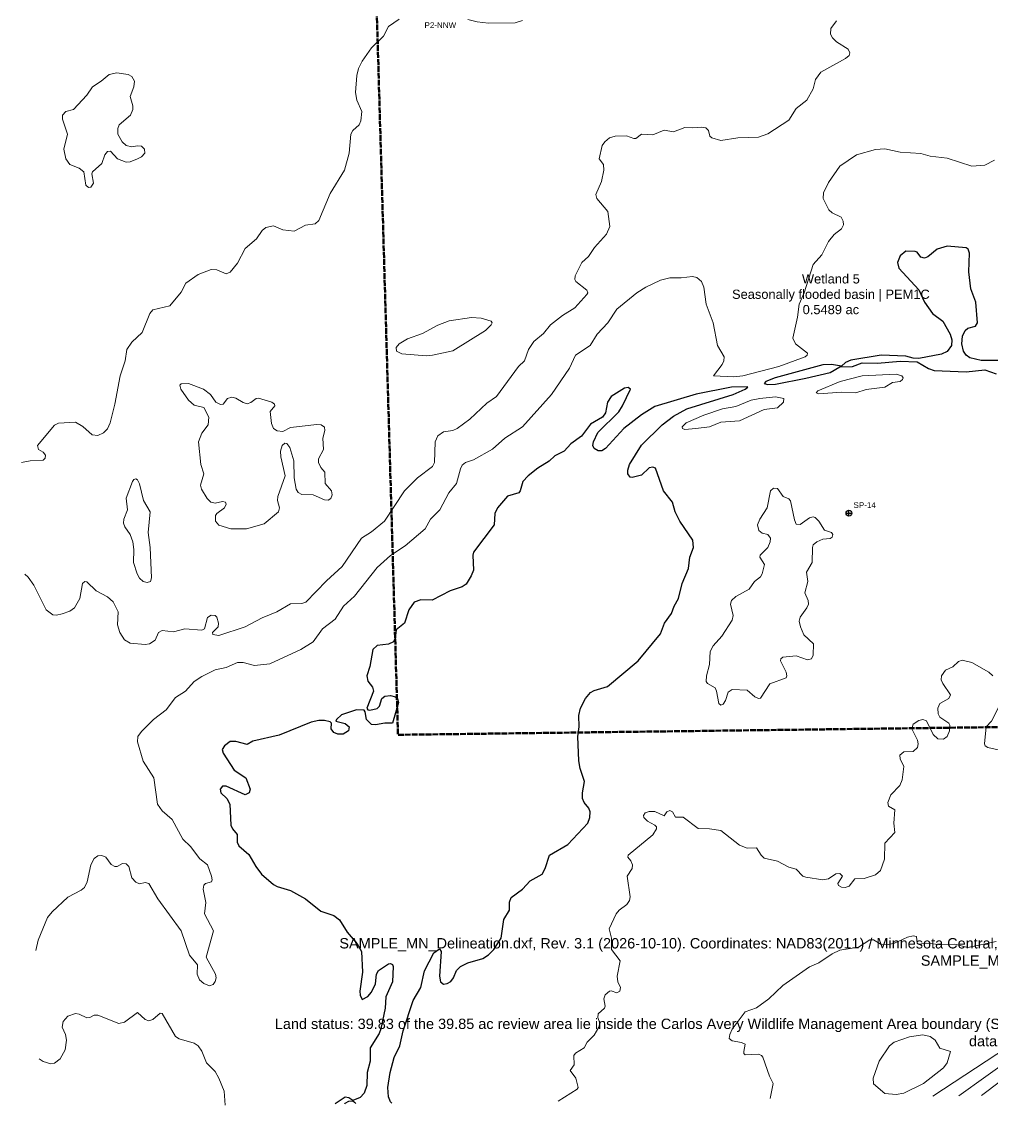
# Model space of a CAD drawing. Extents: x 2962410 to 2964430, y 489634 to 491632.
# Drawn here: x 2962449 to 2963293, y 489634 to 490576 of the extents above; entities that cross this region are included whole.
import ezdxf
from ezdxf.enums import TextEntityAlignment as Align

# ---------------------------------------------------------------- set-up
doc = ezdxf.new("R2010")
doc.units = 21
doc.header["$LTSCALE"] = 10
doc.header["$MEASUREMENT"] = 0
doc.linetypes.add('DASHED', pattern=[0.6, 0.5, -0.1])
for name, color, linetype, lineweight in [('ANNO-LABELS', 7, 'CONTINUOUS', 18), ('ANNO-POINT-LABELS', 7, 'CONTINUOUS', 13), ('ANNO-SAMPLE', 1, 'CONTINUOUS', 35), ('TOPO-CONTOUR-MAJOR', 34, 'CONTINUOUS', 30), ('TOPO-CONTOUR-MINOR', 36, 'CONTINUOUS', 13), ('WETL-REVIEW-AREA', 1, 'DASHED', 50), ('WETL-SAMPLE-POINT', 7, 'CONTINUOUS', 25)]:
    doc.layers.add(name, color=color, linetype=linetype, lineweight=lineweight)
doc.styles.add('LABEL', font='arial.ttf')

# ---------------------------------------------------------------- blocks, each defined once
blk = doc.blocks.new('DP_UPLAND')
at = {"color": 0, "lineweight": -2}
for p, q in [((-2.5, 0), (2.5, 0)), ((0, -2.5), (0, 2.5))]:
    blk.add_line(p, q, dxfattribs=at)
blk.add_circle((0, 0), 2.5, dxfattribs=at)

msp = doc.modelspace()

# ---------------------------------------------------------------- linework, layer by layer
at = {"layer": 'TOPO-CONTOUR-MAJOR', "elevation": 890}
for points in [[(2963320.74, 490281.49), (2963283.01, 490281.47), (2963273.17, 490283.76), (2963269.95, 490286.12), (2963267.65, 490289.4), (2963266.05, 490295.96), (2963266.89, 490302.52), (2963269.06, 490307.45), (2963271.53, 490309.49), (2963278.09, 490311.31), (2963279.7, 490314.01), (2963278.32, 490332.05), (2963273.99, 490343.53), (2963272.17, 490358.29), (2963272.86, 490374.7), (2963271.63, 490377.98), (2963269.89, 490379.12), (2963253.49, 490380.84), (2963244.64, 490377.98), (2963236.67, 490371.41), (2963233.81, 490370.25), (2963230.53, 490371.19), (2963227.25, 490375.41), (2963225.61, 490376.16), (2963217.4, 490376.3), (2963212.48, 490372.23), (2963210.32, 490366.49), (2963211.34, 490361.57), (2963228.89, 490342.88), (2963233.81, 490332.09), (2963240.62, 490322.21), (2963249.68, 490315.65), (2963256.03, 490304.16), (2963257.53, 490299.24), (2963257.16, 490294.32), (2963253.49, 490289.14), (2963248.57, 490286.86), (2963228.89, 490283.01), (2963223.97, 490283.29), (2963217.4, 490285.11), (2963196.08, 490285.98), (2963169.84, 490281.64), (2963165.2, 490279.56), (2963161.64, 490276.44), (2963152.82, 490277.92), (2963145.23, 490277.51), (2963103.99, 490266.44), (2963095.88, 490263.16), (2963094.33, 490261.52), (2963097.67, 490260.44), (2963104.23, 490260.69), (2963130.47, 490265.89), (2963151.79, 490270.91), (2963160, 490275.84), (2963171.23, 490276.28), (2963179.68, 490279.31), (2963192.8, 490279.05), (2963212.48, 490280.77), (2963227.25, 490280.1), (2963237.09, 490274.27), (2963242.01, 490272.81), (2963269.89, 490271.59), (2963286.29, 490273.29), (2963296.14, 490269.91)], [(2962770.74, 489636.02), (2962769.62, 489637.32), (2962767.95, 489641.51), (2962767.33, 489649.71), (2962769.37, 489662.83), (2962772.9, 489675.61), (2962777.64, 489685.79), (2962780.76, 489698.92), (2962789.22, 489725.16), (2962796.11, 489736.64), (2962799.14, 489750.96), (2962807.34, 489766.63), (2962812.27, 489770.08), (2962813.73, 489767.81), (2962812.29, 489746.48), (2962813.09, 489741.56), (2962815.55, 489739.51), (2962818.83, 489740), (2962822.11, 489741.84), (2962824.43, 489744.84), (2962827.04, 489751.4), (2962830.31, 489754.91), (2962836.87, 489758.1), (2962849.99, 489761.77), (2962854.91, 489764.83), (2962859.29, 489769.45), (2962865.72, 489779.29), (2962868.08, 489795.69), (2962873.06, 489803.89), (2962872.95, 489810.72), (2962874.59, 489814.68), (2962884.44, 489821.89), (2962891, 489829.25), (2962901.38, 489835.06), (2962904.12, 489839.95), (2962907.94, 489851.46), (2962923.8, 489860.82), (2962941.22, 489879.34), (2962943, 489884.26), (2962943.22, 489889.18), (2962942.1, 489892.46), (2962937.97, 489897.39), (2962936.53, 489900.67), (2962936.36, 489905.59), (2962938.22, 489915.43), (2962934.52, 489926.91), (2962933.41, 489933.47), (2962932.38, 489954.79), (2962933.61, 489962.99), (2962933.38, 489972.84), (2962934.83, 489979.4), (2962938.99, 489987.6), (2962943.48, 489992.89), (2962946.76, 489994.7), (2962958.25, 489998.12), (2962984.8, 490020.4), (2963004.17, 490043.89), (2963007.77, 490053.21), (2963013.7, 490061.41), (2963016.15, 490067.97), (2963020.01, 490074.53), (2963023.18, 490087.65), (2963028.49, 490100.77), (2963029.75, 490110.62), (2963032.94, 490118.82), (2963032.3, 490125.38), (2963021.07, 490141.78), (2963016.9, 490149.98), (2963014.77, 490158.18), (2963006.91, 490168.02), (2962999.86, 490187.71), (2962997.61, 490188.67), (2962994.33, 490188.01), (2962987.77, 490181.83), (2962979.57, 490179.57), (2962977.93, 490179.91), (2962975.94, 490182.79), (2962975.74, 490186.07), (2962977.28, 490190.99), (2962987.77, 490207.88), (2963005.78, 490225.43), (2963015.66, 490232.96), (2963027.14, 490239.45), (2963067.45, 490251.68), (2963077.84, 490256.6), (2963080.29, 490258.24), (2963079.62, 490258.55), (2963065.85, 490258.24), (2963035.34, 490252.09), (2962999.25, 490241.52), (2962987.77, 490234.08), (2962972.41, 490222.15), (2962956.61, 490204.82), (2962953.33, 490202.99), (2962950.05, 490202.91), (2962946.76, 490204.85), (2962945.4, 490207.39), (2962945.97, 490210.67), (2962949.9, 490218.87), (2962968.09, 490236.85), (2962971.37, 490241.84), (2962978.11, 490256.6), (2962976.29, 490257.82), (2962973.01, 490257.42), (2962961.49, 490250.04), (2962958.25, 490245.26), (2962956.61, 490235.85), (2962953.91, 490231.99), (2962943.48, 490226.1), (2962935.67, 490215.59), (2962926.47, 490209.03), (2962920.52, 490202.45), (2962912.32, 490198.44), (2962907.4, 490193.88), (2962897.56, 490187.85), (2962889.17, 490181.15), (2962884.67, 490176.23), (2962882.41, 490168.02), (2962881.16, 490166.48), (2962871.31, 490163.35), (2962862.57, 490153.26), (2962860.34, 490148.34), (2962859.83, 490138.47), (2962841.79, 490114.74), (2962841.16, 490112.26), (2962841.65, 490099.13), (2962839.83, 490094.21), (2962835.23, 490087.07), (2962831.95, 490084.67), (2962821.59, 490081.09), (2962805.7, 490072.97), (2962795.86, 490073.28), (2962790.19, 490071.25), (2962785.67, 490064.69), (2962781.83, 490053.21), (2962774.54, 490047.4), (2962773.57, 490040.09), (2962772.11, 490036.81), (2962767.98, 490034.77), (2962758.14, 490033.76), (2962754.2, 490030.24), (2962751.73, 490015.48), (2962749.01, 490007.28), (2962749.94, 490002.87), (2962753.97, 489997.44), (2962754.76, 489994.16), (2962749.02, 489979.4), (2962749.94, 489977.91), (2962751.58, 489977.62), (2962758.14, 489979.05), (2962760.11, 489981.04), (2962762, 489987.6), (2962764.7, 489989.67), (2962769.62, 489990.4), (2962773.93, 489989.24), (2962775.74, 489987.6), (2962776.57, 489984.32), (2962771.26, 489966.23), (2962764.7, 489966.32), (2962756.5, 489964.66), (2962753.22, 489965.2), (2962748.72, 489969.56), (2962747.62, 489976.12), (2962746.66, 489977.39), (2962740.09, 489977.71), (2962726.97, 489973.39), (2962722.54, 489969.56), (2962722.11, 489967.92), (2962730.25, 489966), (2962733.55, 489962.99), (2962733.06, 489959.71), (2962728.61, 489956.61), (2962723.69, 489956.65), (2962720.36, 489958.07), (2962718.06, 489961.35), (2962718.29, 489966.28), (2962717.13, 489967.32), (2962712.21, 489968.67), (2962707.29, 489968.52), (2962700.73, 489967.05), (2962672.84, 489955.85), (2962649.88, 489950.71), (2962644.96, 489947.74), (2962635.12, 489950.42), (2962630.2, 489950.29), (2962625.21, 489946.59), (2962623.41, 489943.31), (2962624.11, 489940.03), (2962633.81, 489925.27), (2962643.99, 489918.71), (2962647.73, 489908.87), (2962646.63, 489905.59), (2962643.32, 489903.87), (2962626.92, 489911.52), (2962623.64, 489911.49), (2962621.71, 489908.87), (2962622.24, 489905.59), (2962627.48, 489900.67), (2962629.93, 489895.74), (2962630.8, 489877.7), (2962632.22, 489874.42), (2962636.26, 489869.5), (2962636.21, 489862.94), (2962637.66, 489859.66), (2962646.6, 489852.12), (2962652.43, 489841.62), (2962657.4, 489835.06), (2962667.92, 489825.98), (2962671.2, 489824.18), (2962682.69, 489820.84), (2962695.81, 489813.46), (2962708.93, 489802.91), (2962720.41, 489799.24), (2962725.33, 489795.38), (2962731.89, 489784.66), (2962740.75, 489774.37), (2962744.36, 489767.81), (2962745.37, 489749.76), (2962743.04, 489733.36), (2962743.38, 489729.77), (2962745.02, 489726.02), (2962749.94, 489728.69), (2962753.22, 489732.55), (2962756.5, 489739.72), (2962757.4, 489748.12), (2962759.26, 489751.4), (2962767.98, 489757.06), (2962769.62, 489757.47), (2962771.26, 489756.66), (2962771.9, 489754.68), (2962771.24, 489741.56), (2962765.67, 489728.44), (2962765.1, 489718.6), (2962761.31, 489700.56), (2962759.78, 489696.55), (2962752.08, 489684.15), (2962751.88, 489672.67), (2962749.43, 489662.83), (2962748.95, 489651.35), (2962746.86, 489644.79), (2962743.38, 489641.04), (2962736.81, 489638.3), (2962733.53, 489640.64), (2962730.25, 489641.14), (2962721.52, 489635.39)], [(2962729.78, 489635.5), (2962730.25, 489636.01), (2962733.53, 489637.78), (2962736.81, 489638.2), (2962738.45, 489636.82), (2962739.56, 489635.62)]]:
    msp.add_lwpolyline(points, dxfattribs=at)
at = {"layer": 'TOPO-CONTOUR-MINOR'}
for points, elevation in [([(2962449.04, 490192.79), (2962456.33, 490194.3), (2962467.81, 490194.89), (2962469.45, 490196.37), (2962469.82, 490199.19), (2962467.81, 490201.64), (2962463.69, 490204.11), (2962462.84, 490207.39), (2962477.66, 490225.08), (2962480.94, 490226.87), (2962495.7, 490227.76), (2962502.26, 490224.07), (2962510.46, 490216.66), (2962515.38, 490216.16), (2962520.3, 490218.42), (2962523.58, 490222.01), (2962525.85, 490227.07), (2962530.13, 490243.48), (2962534.78, 490268.08), (2962538.97, 490281.2), (2962540.47, 490291.04), (2962544.91, 490297.41), (2962553.77, 490305.81), (2962560.54, 490322.21), (2962562.91, 490325.49), (2962577.71, 490328.93), (2962587.55, 490340.8), (2962591.69, 490348.45), (2962602.31, 490356.17), (2962613.8, 490360.5), (2962618.72, 490360.11), (2962626.92, 490356.55), (2962630.2, 490358.06), (2962636.76, 490366.03), (2962643.32, 490378.73), (2962653.16, 490387.03), (2962658.03, 490394.38), (2962661.36, 490397.07), (2962667.92, 490398.25), (2962676.13, 490394.96), (2962685.97, 490393.7), (2962695.81, 490398.86), (2962704.01, 490400.21), (2962707.29, 490403.11), (2962717.13, 490426.51), (2962729.72, 490446.87), (2962733.74, 490461.63), (2962735.21, 490478.03), (2962736.88, 490481.31), (2962742.47, 490486.23), (2962743.83, 490489.51), (2962744.76, 490497.71), (2962740.23, 490507.55), (2962739.14, 490514.12), (2962740.24, 490528.88), (2962741.73, 490535.08), (2962745.02, 490541.4), (2962753.22, 490553.11), (2962763.53, 490563.32), (2962767.86, 490571.52), (2962777.08, 490578.08)], 894), ([(2963157.21, 490576.44), (2963152.22, 490569.88), (2963151.96, 490564.96), (2963153.81, 490561.68), (2963157.21, 490558.4), (2963167.35, 490551.84), (2963168.79, 490548.56), (2963168.2, 490546.37), (2963165.16, 490543.64), (2963143.59, 490531.9), (2963139.07, 490525.6), (2963137.06, 490517.4), (2963131.52, 490507.55), (2963122.27, 490500.43), (2963115.71, 490490.12), (2963097.67, 490478.34), (2963089.47, 490475.3), (2963071.42, 490474.83), (2963056.66, 490472.44), (2963048.78, 490474.75), (2963047.05, 490476.39), (2963046.12, 490481.31), (2963043.54, 490483.44), (2963040.26, 490484.21), (2963032.06, 490483.43), (2963025.5, 490483.96), (2963015.66, 490480.18), (2963007.45, 490481.46), (2962997.61, 490477.54), (2962987.77, 490478.05), (2962982.85, 490474.39), (2962981.21, 490474.2), (2962974.65, 490476.67), (2962964.81, 490476.36), (2962960.06, 490474.75), (2962955.76, 490471.47), (2962953.45, 490468.19), (2962950.83, 490456.71), (2962954.76, 490451.79), (2962954.92, 490446.87), (2962952.92, 490437.02), (2962948.08, 490425.54), (2962948.98, 490422.26), (2962958.57, 490410.78), (2962960.11, 490397.66), (2962957.41, 490391.1), (2962947.04, 490379.62), (2962941.84, 490371.72), (2962935.8, 490366.49), (2962930.13, 490355.01), (2962929.71, 490351.73), (2962930.63, 490350.09), (2962940.2, 490342.54), (2962940.98, 490340.25), (2962940.39, 490338.61), (2962929.68, 490327.13), (2962919.14, 490320.57), (2962908.63, 490312.37), (2962902.48, 490304.79), (2962894.28, 490297.87), (2962889.6, 490291.04), (2962886.11, 490281.2), (2962880.85, 490276.28), (2962861.69, 490250.04), (2962853.27, 490244.17), (2962838.51, 490230.45), (2962827.62, 490222.15), (2962823.75, 490220.45), (2962815.55, 490219.28), (2962810.62, 490215.97), (2962808.49, 490210.67), (2962807.83, 490192.63), (2962806.03, 490189.35), (2962793.15, 490179.51), (2962781.65, 490168.02), (2962764.33, 490141.78), (2962753.22, 490132.44), (2962744.39, 490127.02), (2962727.7, 490102.42), (2962713.85, 490089.78), (2962695.89, 490071.25), (2962692.53, 490070.09), (2962682.69, 490069.91), (2962670.72, 490063.05), (2962658.08, 490057.71), (2962643.4, 490049.93), (2962620.36, 490042.29), (2962615.23, 490043.37), (2962614.83, 490045.01), (2962619.84, 490049.93), (2962620.26, 490053.21), (2962618.72, 490058.28), (2962617.08, 490059.66), (2962613.8, 490060.06), (2962610.52, 490058.01), (2962607.92, 490048.29), (2962605.59, 490047.16), (2962590.83, 490048.33), (2962580.99, 490045.69), (2962571.15, 490046.67), (2962567.88, 490045.01), (2962564.95, 490038.45), (2962560.13, 490035.17), (2962556.39, 490034.54), (2962543.27, 490035.64), (2962538.34, 490038.52), (2962534.31, 490045.01), (2962532.38, 490051.57), (2962532.78, 490063.05), (2962528.5, 490071.79), (2962523.58, 490076.13), (2962513.81, 490081.09), (2962505.54, 490089.17), (2962503.9, 490089.26), (2962501.89, 490087.65), (2962499.57, 490074.53), (2962494.82, 490066.33), (2962490.78, 490063.67), (2962484.22, 490061.25), (2962479.3, 490060.17), (2962476.02, 490060.46), (2962470.45, 490064.69), (2962459.61, 490086.13), (2962454.69, 490093.02), (2962451.89, 490095.76)], 894), ([(2962836.87, 490577.81), (2962845.07, 490575.69), (2962854.91, 490574.52), (2962877.87, 490574.86), (2962884.44, 490576.81)], 894), ([(2963294.5, 490455.38), (2963286.29, 490451.05), (2963274.81, 490450.12), (2963253.49, 490457.19), (2963238.73, 490458.95), (2963230.53, 490461.31), (2963212.48, 490462.45), (2963199.36, 490465.2), (2963191.16, 490464.64), (2963174.76, 490460.12), (2963160, 490450.31), (2963150.15, 490436.07), (2963145.95, 490427.18), (2963145.77, 490422.26), (2963150.49, 490412.42), (2963153.44, 490409.69), (2963161.28, 490405.86), (2963163.13, 490402.58), (2963163.24, 490399.3), (2963161.64, 490395.83), (2963155.08, 490390.72), (2963150.15, 490384.79), (2963144.51, 490373.05), (2963137.03, 490364.68), (2963129.12, 490340.25), (2963124.81, 490330.41), (2963123.25, 490318.93), (2963119.17, 490300.88), (2963121.66, 490295.96), (2963132.02, 490287.76), (2963131.87, 490286.12), (2963129.99, 490284.48), (2963107.16, 490276.28), (2963075.79, 490268.08), (2963068.14, 490267.24), (2963050.29, 490268.08), (2963057.89, 490277.92), (2963059.37, 490281.2), (2963059.5, 490284.48), (2963053.75, 490294.32), (2963049.95, 490314.01), (2963044.07, 490330.41), (2963041.96, 490345.17), (2963039.78, 490350.09), (2963035.79, 490353.37), (2963032.06, 490354.35), (2963022.22, 490353.08), (2963012.37, 490353.11), (2963004.17, 490351.26), (2962991.4, 490345.17), (2962983.71, 490340.25), (2962966.45, 490326.05), (2962958.5, 490314.01), (2962949.36, 490304.16), (2962943.01, 490294.32), (2962930.27, 490286.12), (2962925.09, 490274.64), (2962909.43, 490251.68), (2962884.44, 490223.82), (2962869, 490213.95), (2962858.19, 490204.23), (2962841.79, 490195.16), (2962834.77, 490192.63), (2962831.95, 490190.37), (2962830.31, 490187.36), (2962826.88, 490174.59), (2962820.31, 490166.38), (2962812.51, 490151.62), (2962804.26, 490143.42), (2962799.65, 490135.22), (2962782.36, 490120.46), (2962769.62, 490111.82), (2962758.14, 490101.59), (2962738.45, 490076.69), (2962728.83, 490067.97), (2962721.43, 490056.49), (2962710.57, 490048.16), (2962702.37, 490036.89), (2962691.82, 490030.24), (2962664.64, 490017.65), (2962651.52, 490016.42), (2962641.68, 490019), (2962636.76, 490018.91), (2962626.92, 490014.73), (2962617.08, 490012.55), (2962605.59, 490006.81), (2962599.03, 490002.5), (2962591.55, 489994.16), (2962582.63, 489988.54), (2962574.73, 489977.76), (2962563.51, 489969.56), (2962553.11, 489959.04), (2962549.94, 489954.79), (2962549.69, 489949.87), (2962554.75, 489933.29), (2962563.96, 489918.71), (2962567.17, 489895.74), (2962571.15, 489890.12), (2962579.84, 489882.62), (2962589.19, 489865.33), (2962595.75, 489859.09), (2962603.95, 489848.44), (2962610.51, 489843.26), (2962614.06, 489833.42), (2962614.72, 489830.14), (2962614.15, 489828.5), (2962608.73, 489826.85), (2962607.24, 489825.34), (2962606.8, 489821.93), (2962609.24, 489810.45), (2962608.09, 489800.61), (2962615.79, 489785.85), (2962609.37, 489762.89), (2962617.48, 489748.12), (2962617.98, 489744.84), (2962617.08, 489741.76), (2962615.44, 489739.27), (2962612.16, 489737.93), (2962607.24, 489740.02), (2962603.73, 489743.2), (2962601.69, 489748.12), (2962601.85, 489756.32), (2962594.95, 489764.53), (2962587.56, 489785.85), (2962567.27, 489813.73), (2962559.67, 489827), (2962556.39, 489827.84), (2962551.47, 489826.55), (2962548.19, 489827.97), (2962544.87, 489831.78), (2962542.07, 489841.62), (2962539.99, 489844.08), (2962536.7, 489844.16), (2962532.13, 489841.62), (2962530.14, 489841.56), (2962526.86, 489843.47), (2962522.29, 489849.82), (2962518.66, 489851.15), (2962515.38, 489851), (2962512.1, 489848.76), (2962509.14, 489843.26), (2962506, 489828.5), (2962503.52, 489823.57), (2962500.62, 489821.16), (2962489.14, 489815.13), (2962475.49, 489802.25), (2962471.54, 489797.33), (2962463.41, 489777.65), (2962461.49, 489768.59)], 892), ([(2962915.38, 489637.87), (2962931.98, 489648.07), (2962932.84, 489649.71), (2962930.79, 489657.91), (2962925.89, 489664.47), (2962929.35, 489669.39), (2962928.99, 489677.59), (2962930.36, 489679.36), (2962937.83, 489684.15), (2962940.55, 489689.07), (2962946.76, 489695.05), (2962950.67, 489702.2), (2962951.49, 489705.48), (2962949.93, 489710.4), (2962950.05, 489713.57), (2962955.68, 489718.6), (2962956.16, 489720.24), (2962954.91, 489726.8), (2962956.18, 489730.08), (2962959.89, 489733.35), (2962961.53, 489733.61), (2962966.45, 489731.86), (2962968.85, 489733.36), (2962969.4, 489736.64), (2962967.28, 489741.56), (2962966.73, 489746.48), (2962969.29, 489759.6), (2962961.65, 489769.45), (2962961.68, 489779.29), (2962959.77, 489787.49), (2962965.64, 489800.61), (2962968.49, 489803.89), (2962975.12, 489808.81), (2962977.47, 489812.09), (2962977.87, 489815.37), (2962975.43, 489833.42), (2962979.57, 489839.81), (2962979.97, 489843.26), (2962978.6, 489846.54), (2962975.76, 489849.82), (2962976.03, 489851.46), (2962997.61, 489869.18), (2963000.94, 489874.42), (2963000.89, 489876.06), (2962999.4, 489877.7), (2962993.1, 489880.98), (2962989.79, 489884.26), (2962989.5, 489885.9), (2962991.05, 489888.18), (2962994.33, 489889.45), (2962999.25, 489889.35), (2963007.45, 489885.57), (2963009.72, 489889.18), (2963012.37, 489890.48), (2963014.68, 489889.18), (2963017.3, 489884.66), (2963023.86, 489884.49), (2963036.98, 489874.69), (2963046.82, 489874.51), (2963056.66, 489873.09), (2963073.06, 489860.15), (2963079.62, 489857.55), (2963087.83, 489857.83), (2963091.63, 489851.46), (2963094.39, 489848.85), (2963105.87, 489846.38), (2963115.71, 489841.14), (2963122.27, 489839.35), (2963128.11, 489833.42), (2963130.47, 489832.37), (2963145.23, 489830.02), (2963150.15, 489831.09), (2963156.72, 489835.32), (2963160, 489835.52), (2963162.41, 489833.42), (2963158.35, 489826.85), (2963159.08, 489825.21), (2963161.64, 489823.81), (2963164.92, 489823.5), (2963168.2, 489824.71), (2963173.12, 489830.86), (2963181.32, 489831.17), (2963191.16, 489834.34), (2963195.5, 489838.34), (2963198.84, 489848.18), (2963199.36, 489861.95), (2963207.9, 489871.14), (2963207.08, 489879.34), (2963208.06, 489890.82), (2963202.32, 489894.1), (2963201.81, 489897.39), (2963204.34, 489903.95), (2963212.15, 489912.15), (2963214.25, 489917.07), (2963215.86, 489928.55), (2963212.68, 489935.11), (2963212.42, 489938.39), (2963215.76, 489941.25), (2963223.97, 489941.55), (2963227.59, 489944.95), (2963228.33, 489948.23), (2963227.67, 489951.51), (2963222.63, 489961.35), (2963223.97, 489965.23), (2963228.89, 489968.62), (2963232.17, 489969.48), (2963235.45, 489968.4), (2963241.35, 489956.43), (2963245.29, 489952.76), (2963250.21, 489952.21), (2963253.5, 489954.79), (2963255.34, 489959.71), (2963255.77, 489964.63), (2963254.75, 489966.28), (2963246.93, 489971.55), (2963245.56, 489974.48), (2963245.24, 489979.4), (2963246.93, 489983.38), (2963254.97, 489987.6), (2963256.42, 489990.88), (2963249.65, 490000.72), (2963248.35, 490004), (2963248.37, 490007.28), (2963251.85, 490012.16), (2963258.41, 490015.07), (2963263.33, 490019.87), (2963266.61, 490020.87), (2963274.81, 490019.05), (2963289.58, 490010.47), (2963293.11, 490007.28)], 892), ([(2963298.6, 489981.04), (2963291.92, 489967.92), (2963287.42, 489962.99), (2963285.96, 489948.23), (2963286.5, 489946.59), (2963288.66, 489944.95), (2963310.9, 489940.23)], 892), ([(2963099.59, 489640.23), (2963102.31, 489652.99), (2963098.88, 489659.55), (2963093.33, 489675.95), (2963092.05, 489677.59), (2963089.47, 489678.63), (2963077.98, 489678.12), (2963076.68, 489679.23), (2963076.6, 489680.87), (2963077.88, 489687.43), (2963074.7, 489688.84), (2963066.5, 489690.12), (2963064.09, 489692.36), (2963064.43, 489695.64), (2963066.5, 489700.39), (2963077.98, 489715.45), (2963087.83, 489718.79), (2963098.49, 489726.8), (2963110.61, 489738.28), (2963133.75, 489754.6), (2963141.95, 489758.04), (2963153.44, 489765.78), (2963160, 489768.98), (2963176.4, 489771.69), (2963186.24, 489777.83), (2963189.52, 489777.86), (2963196.08, 489773.99), (2963201, 489773.59), (2963207.56, 489774.96), (2963219.04, 489780.19), (2963223.97, 489781.43), (2963226.87, 489780.93), (2963227.25, 489774.82), (2963228.89, 489774.09), (2963235.45, 489775.14), (2963248.57, 489773.64), (2963260.05, 489774.25), (2963271.53, 489771.31), (2963296.14, 489776.47)], 894), ([(2963263.67, 489642.33), (2963333.86, 489692.77), (2963360.21, 489710.4), (2963387.99, 489731.15), (2963406.04, 489743.2), (2963437.2, 489767.65), (2963445.34, 489772.73), (2963451.96, 489779.47), (2963449.58, 489779.29), (2963443.25, 489776.01), (2963429, 489766.76), (2963419.15, 489758.98), (2963399.54, 489748.12), (2963371.59, 489727.83), (2963350.26, 489716.31), (2963342.06, 489709.79), (2963321.81, 489697.28), (2963305.98, 489684.76), (2963240.99, 489642.04)], 894), ([(2962464.25, 489674.47), (2962467.81, 489672.19), (2962474.38, 489670.35), (2962477.66, 489670.94), (2962482.58, 489674.68), (2962486.84, 489682.51), (2962488.09, 489690.71), (2962487.09, 489695.64), (2962484.11, 489702.2), (2962484.98, 489707.12), (2962489.14, 489711.58), (2962495.7, 489713.85), (2962498.98, 489713.38), (2962505.54, 489710.07), (2962508.41, 489710.4), (2962512.1, 489712.39), (2962515.38, 489712.54), (2962533.42, 489705.19), (2962538.34, 489706.43), (2962549.83, 489714.86), (2962556.39, 489708.77), (2962559.67, 489707.55), (2962562.95, 489708.69), (2962569.51, 489714.19), (2962571.15, 489714.1), (2962582.63, 489693.88), (2962585.91, 489691.81), (2962599.03, 489688.04), (2962602.31, 489685.9), (2962605.59, 489681.23), (2962609.8, 489671.03), (2962617.08, 489663.68), (2962620.48, 489657.91), (2962624.91, 489646.43), (2962625.98, 489634.17)], 892), ([(2963283.25, 489642.58), (2963334.08, 489680.87)], 896)]:
    msp.add_lwpolyline(points, dxfattribs=dict(at, elevation=elevation))
for points, elevation in [([(2962509.12, 490432.1), (2962507.18, 490431.73), (2962504.91, 490433.74), (2962503.19, 490445.23), (2962499.05, 490448.51), (2962490.87, 490451.79), (2962487.39, 490456.71), (2962485.67, 490464.91), (2962488.99, 490478.03), (2962484.43, 490491.15), (2962484.65, 490494.43), (2962487.5, 490497.79), (2962494.06, 490499.53), (2962505.54, 490511.93), (2962510.48, 490519.04), (2962518.25, 490523.96), (2962525.22, 490529.92), (2962531.78, 490531.19), (2962541.63, 490529.84), (2962544.91, 490528.12), (2962546.99, 490523.96), (2962546.62, 490519.04), (2962543.34, 490510.84), (2962545.7, 490502.63), (2962545.7, 490499.35), (2962543.64, 490494.43), (2962533.92, 490486.23), (2962532.69, 490482.95), (2962532.73, 490478.03), (2962536.33, 490471.47), (2962539.73, 490468.19), (2962544.91, 490466.98), (2962549.83, 490467.99), (2962553.11, 490467.62), (2962555.72, 490464.91), (2962556.05, 490461.63), (2962553.17, 490458.35), (2962549.83, 490456.57), (2962543.27, 490453.87), (2962539.99, 490453.6), (2962532.26, 490456.71), (2962526.21, 490463.27), (2962523.58, 490463.06), (2962521.3, 490459.99), (2962518.66, 490452.54), (2962510.67, 490445.23), (2962510.14, 490443.59), (2962511.52, 490435.38)], 894), ([(2962806.09, 490286.12), (2962800.78, 490285.3), (2962779.46, 490287.03), (2962774.93, 490289.4), (2962774.47, 490292.68), (2962777.18, 490295.96), (2962784.38, 490300.26), (2962797.5, 490304.95), (2962810.62, 490312.18), (2962820.47, 490315.86), (2962840.15, 490318.73), (2962848.35, 490318.02), (2962857.23, 490315.65), (2962858.05, 490314.01), (2962857.11, 490312.37), (2962852.19, 490307.45), (2962823.75, 490289.67)], 896), ([(2962644.52, 490135.22), (2962630.84, 490135.22), (2962620.36, 490138.29), (2962617.41, 490141.78), (2962617.51, 490146.7), (2962618.72, 490148.48), (2962625.46, 490153.26), (2962626.84, 490156.54), (2962626.32, 490158.18), (2962623.64, 490158.76), (2962617.08, 490157.4), (2962613.5, 490158.18), (2962610.17, 490161.46), (2962605.25, 490169.67), (2962604.45, 490172.95), (2962607.29, 490182.79), (2962604.83, 490190.99), (2962602.6, 490210.67), (2962605.59, 490218.32), (2962611.08, 490225.43), (2962611.63, 490231.99), (2962607.24, 490240.47), (2962599.03, 490242.57), (2962594.13, 490246.76), (2962587.28, 490256.6), (2962586.5, 490259.88), (2962587.55, 490261.07), (2962594.11, 490261.31), (2962607.02, 490256.6), (2962613.29, 490251.68), (2962617.69, 490245.12), (2962622, 490243.05), (2962624.22, 490243.48), (2962627.96, 490248.4), (2962631.84, 490249.49), (2962635.12, 490248.75), (2962641.68, 490244.78), (2962644.96, 490243.84), (2962648.24, 490244.87), (2962652.81, 490248.4), (2962654.8, 490248.67), (2962666.43, 490245.12), (2962668.7, 490243.48), (2962669.03, 490241.84), (2962665.12, 490236.91), (2962666.28, 490226.54), (2962667.92, 490222.19), (2962671.2, 490220.23), (2962676.13, 490219.62), (2962682.69, 490223.15), (2962705.65, 490225.62), (2962709.42, 490225.43), (2962712.21, 490223.47), (2962712.49, 490220.51), (2962710.86, 490213.95), (2962711.31, 490204.11), (2962707.12, 490195.91), (2962706.89, 490192.63), (2962708.93, 490188.52), (2962712.41, 490184.43), (2962712.91, 490174.59), (2962718.47, 490168.02), (2962719.02, 490164.74), (2962717.86, 490161.46), (2962715.49, 490160.12), (2962712.21, 490160.36), (2962702.37, 490164.66), (2962692.53, 490164.94), (2962689.25, 490166.67), (2962687.48, 490169.67), (2962685.87, 490179.51), (2962685.73, 490194.27), (2962682.14, 490205.75), (2962679.41, 490209.22), (2962677.77, 490209.67), (2962675.4, 490207.39), (2962673.93, 490202.47), (2962674.22, 490197.55), (2962678.1, 490181.15), (2962671.67, 490163.1), (2962671.41, 490159.82), (2962673.04, 490153.26), (2962672.41, 490149.98), (2962659.72, 490139.46)], 896), ([(2963173.91, 490253.32), (2963161.64, 490253.98), (2963141.95, 490252.5), (2963139.53, 490253.32), (2963141, 490254.96), (2963160.32, 490263.16), (2963179.68, 490267.92), (2963209.2, 490269.59), (2963214.12, 490268.14), (2963215.14, 490266.44), (2963214.65, 490264.8), (2963212.52, 490263.16), (2963205.92, 490262.16), (2963199.36, 490258.3), (2963182.96, 490256.28)], 892), ([(2963035, 490222.15), (2963025.5, 490221.3), (2963023.31, 490222.15), (2963023.19, 490223.79), (2963026.65, 490227.07), (2963041.9, 490233.95), (2963058.3, 490239.4), (2963069.78, 490241.44), (2963083.03, 490246.76), (2963090.51, 490248.4), (2963104.23, 490249.66), (2963111.37, 490248.4), (2963111.21, 490245.12), (2963105.87, 490240.21), (2963094.39, 490238.89), (2963073.06, 490228.9), (2963056.66, 490227.79), (2963046.82, 490223.66)], 892), ([(2962561.02, 490089.29), (2962558.03, 490088.44), (2962554.75, 490089.21), (2962551.47, 490092.09), (2962549.35, 490095.85), (2962546.37, 490105.7), (2962546.56, 490117.18), (2962545.61, 490123.74), (2962543.42, 490130.3), (2962538.59, 490136.86), (2962537.56, 490140.14), (2962537.82, 490143.42), (2962540.89, 490151.62), (2962539.99, 490161.85), (2962545.48, 490176.23), (2962546.55, 490177.96), (2962548.19, 490178.52), (2962549.83, 490177.63), (2962551.47, 490174.21), (2962554.92, 490159.82), (2962560.69, 490149.98), (2962558.94, 490131.94), (2962560.86, 490118.82), (2962561.81, 490092.57)], 896), ([(2963058.69, 489982.68), (2963056.66, 489981.79), (2963055.02, 489983.19), (2963053.08, 489994.16), (2963051.74, 489996.97), (2963045.18, 490000.67), (2963043.91, 490002.36), (2963044.12, 490007.28), (2963046.84, 490017.12), (2963047.39, 490028.6), (2963050.02, 490033.53), (2963057.63, 490041.73), (2963066.5, 490055.74), (2963067.3, 490059.77), (2963065.24, 490069.61), (2963066.03, 490072.89), (2963069.78, 490076.26), (2963081.23, 490082.73), (2963086, 490089.29), (2963091.11, 490093.49), (2963092.75, 490095.99), (2963094.6, 490104.06), (2963090.55, 490110.62), (2963090.85, 490112.26), (2963097.67, 490118.87), (2963099.71, 490123.74), (2963099.77, 490127.02), (2963097.67, 490130.17), (2963092.75, 490131.42), (2963089.65, 490133.58), (2963088.64, 490138.5), (2963090.51, 490143.42), (2963096.97, 490153.26), (2963099.85, 490168.02), (2963102.59, 490170.49), (2963105.87, 490170.19), (2963110.75, 490163.1), (2963115.71, 490161.3), (2963117.35, 490159.5), (2963120.63, 490142.89), (2963122.27, 490139.26), (2963125.55, 490138.97), (2963133.75, 490144.53), (2963137.03, 490145.45), (2963138.67, 490145), (2963141.95, 490141.82), (2963146.87, 490133.92), (2963152.95, 490131.94), (2963154.11, 490130.3), (2963153.44, 490127.76), (2963151.79, 490126.61), (2963145.23, 490126.13), (2963140.14, 490123.74), (2963137.03, 490121.08), (2963136.27, 490118.82), (2963136.22, 490105.7), (2963131.3, 490097.49), (2963132.41, 490089.29), (2963129.65, 490079.45), (2963132.71, 490072.89), (2963132.97, 490069.61), (2963131.59, 490066.33), (2963125.55, 490058.28), (2963124.91, 490054.85), (2963125.91, 490049.93), (2963128.83, 490043.11), (2963137.19, 490035.17), (2963136.93, 490025.32), (2963135.39, 490022.17), (2963132.11, 490021.2), (2963122.27, 490024.62), (2963110.74, 490023.68), (2963108.89, 490022.04), (2963108.53, 490020.4), (2963113.63, 490010.56), (2963114.17, 490007.28), (2963113.37, 490005.64), (2963099.31, 490000.31), (2963091.11, 489987.99), (2963089.47, 489987.69), (2963086.19, 489989.15), (2963079.62, 489994.98), (2963066.5, 489995.46), (2963063.22, 489993.2), (2963060.83, 489985.96)], 892), ([(2963215.73, 489644.79), (2963209.2, 489643.62), (2963199.36, 489644.36), (2963189.52, 489652.9), (2963188.99, 489657.91), (2963194.24, 489672.67), (2963203.19, 489685.79), (2963207.25, 489689.07), (2963220.69, 489693.74), (2963232.17, 489695.43), (2963238.7, 489694), (2963242.89, 489690.71), (2963246.93, 489683.8), (2963256.21, 489680.87), (2963253.57, 489671.03), (2963250.21, 489666.63), (2963232.94, 489652.99)], 896)]:
    msp.add_lwpolyline(points, close=True, dxfattribs=dict(at, elevation=elevation))
at = {"layer": 'WETL-REVIEW-AREA'}
msp.add_lwpolyline([(2964068.73, 491272.08), (2962737.6, 491268.97), (2962776.13, 489956.12), (2964102.85, 489973.11)], close=True, dxfattribs=at)

# ---------------------------------------------------------------- block references
at = {"layer": 'WETL-SAMPLE-POINT'}
msp.add_blockref('DP_UPLAND', (2963168.03, 490148.73), dxfattribs=at)

# ---------------------------------------------------------------- texts
at = {"layer": 'ANNO-LABELS', "insert": (2963152.37, 490338.89), "char_height": 8, "attachment_point": 5, "style": 'LABEL'}
msp.add_mtext('Wetland 5\\PSeasonally flooded basin | PEM1C\\P0.5489 ac', dxfattribs=at)
at = {"layer": 'ANNO-POINT-LABELS', "style": 'LABEL'}
msp.add_text('P2-NNW', height=5, dxfattribs=at).set_placement((2962826.71, 490575.27), align=Align.TOP_RIGHT)
msp.add_text('SP-14', height=5, dxfattribs=at).set_placement((2963172.03, 490151.73), align=Align.BOTTOM_LEFT)
at = {"layer": 'ANNO-SAMPLE', "char_height": 9, "width": 1500, "attachment_point": 5, "style": 'LABEL'}
for s, insert in [('SAMPLE_MN_Delineation.dxf, Rev. 3.1 (2026-10-10). Coordinates: NAD83(2011) / Minnesota Central, US survey feet (EPSG:6501). Elevations and contour polyline elevations: feet, NAVD88. Drawing units: US survey feet ($INSUNITS = 21). Source: SAMPLE_MN_Delineation_MapSet.pdf / gis/*.shp (same geometry).', (2963420.23, 489766.12)), ('Land status: 39.83 of the 39.85 ac review area lie inside the Carlos Avery Wildlife Management Area boundary (Sunrise Unit, MN DNR; MN DNR WMA boundary layer, queried 2026-10-09); PAD-US 4.1 records MN DNR fee ownership on 36.17 ac (2015 boundary). Field data synthetic; no finding is made about the property.', (2963420.23, 489696.12))]:
    msp.add_mtext(s, dxfattribs=dict(at, insert=insert))

doc.saveas('drawing.dxf')
